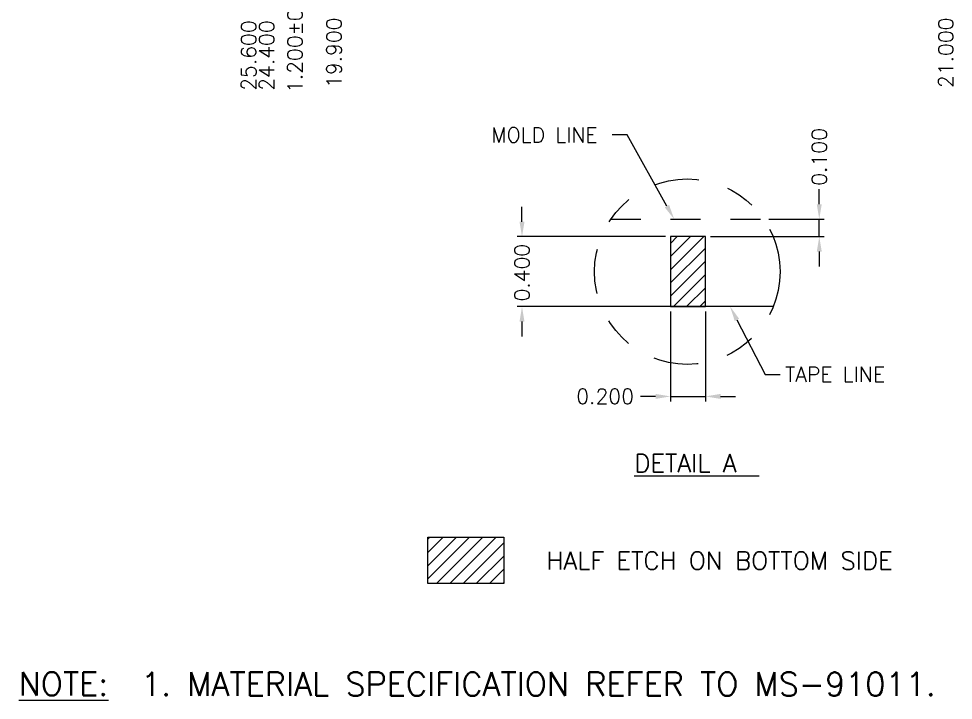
# Model space of a CAD drawing. Extents: x 0.5 to 10.25, y 0.33 to 6.92.
# Drawn here: x 0.523 to 3.647, y 0.334 to 2.613 of the extents above; entities that cross this region are included whole.
import ezdxf

# ---------------------------------------------------------------- set-up
doc = ezdxf.new("R2010")
doc.units = 0
doc.header["$LTSCALE"] = 0.006
doc.header["$MEASUREMENT"] = 0
for name, pattern in [('CENTER', [2, 1.25, -0.25, 0.25, -0.25]), ('CENTERX2', [4, 2.5, -0.5, 0.5, -0.5]), ('HIDDEN', [0.375, 0.25, -0.125])]:
    doc.linetypes.add(name, pattern=pattern)
doc.layers.add('1D', color=7, linetype='CONTINUOUS')
doc.styles.add('SIMPLEX', font='SIMPLEX')

msp = doc.modelspace()

# ---------------------------------------------------------------- hatches: boundary and pattern name
at = {"layer": '1D', "lineweight": 13}
h = msp.add_hatch(dxfattribs=at)
h.set_pattern_fill('ANSI31', color=256, scale=0.25, style=0)
h.set_pattern_definition([(45, (12.57235, 6.208092), (-0.02209709, 0.02209709), [])])
h.paths.add_polyline_path([(2.818792, 1.884229), (2.701828, 1.884229), (2.701828, 1.650301), (2.818792, 1.650301)])
h = msp.add_hatch(dxfattribs=at)
h.set_pattern_fill('ANSI31', color=256, scale=0.25, style=0)
h.set_pattern_definition([(45, (12.57314, 6.207304), (-0.02209709, 0.02209709), [])])
h.paths.add_polyline_path([(1.890788, 0.724592), (1.890788, 0.879207), (2.144028, 0.879207), (2.144028, 0.724592)])

# ---------------------------------------------------------------- linework, layer by layer
for p, q in [((2.556817, 2.224378), (2.506817, 2.224378)), ((2.68954, 1.98638), (2.556817, 2.224378)), ((3.198799, 1.992711), (3.198799, 2.042711)), ((2.205214, 1.934229), (2.205214, 1.984229)), ((3.029816, 1.942711), (3.215299, 1.942711)), ((3.198799, 1.884229), (3.198799, 1.942711)), ((2.685328, 1.884229), (2.188714, 1.884229)), ((2.701828, 1.884229), (2.701828, 1.650301)), ((2.818792, 1.884229), (2.701828, 1.884229)), ((2.818792, 1.650301), (2.818792, 1.884229)), ((2.835292, 1.884229), (3.215299, 1.884229)), ((3.198799, 1.834229), (3.198799, 1.784229)), ((2.685328, 1.650301), (2.188714, 1.650301)), ((2.701828, 1.650301), (2.818792, 1.650301)), ((2.701828, 1.633801), (2.701828, 1.333584)), ((2.818792, 1.633801), (2.818792, 1.333584)), ((2.205214, 1.600301), (2.205214, 1.550301)), ((2.923734, 1.605872), (3.017872, 1.423516)), ((3.017872, 1.423516), (3.067872, 1.423516)), ((2.651828, 1.350084), (2.601828, 1.350084)), ((2.701828, 1.350084), (2.818792, 1.350084)), ((2.868792, 1.350084), (2.918792, 1.350084)), ((2.580533, 1.084676), (2.997675, 1.084676)), ((1.890788, 0.879207), (2.144028, 0.879207)), ((1.890788, 0.724592), (1.890788, 0.879207)), ((2.144028, 0.879207), (2.144028, 0.724592)), ((2.144028, 0.724592), (1.890788, 0.724592))]:
    msp.add_line(p, q, dxfattribs=at)
at = {"layer": '1D', "linetype": 'HIDDEN', "lineweight": 13, "ltscale": 50}
msp.add_line((2.502008, 1.942711), (3.013316, 1.942711), dxfattribs=at)
at = {"layer": '1D', "linetype": 'CENTER', "lineweight": 13, "ltscale": 50}
msp.add_line((3.044865, 1.650301), (2.470458, 1.650301), dxfattribs=at)
at = {"layer": '1D', "linetype": 'CENTERX2', "lineweight": 13, "ltscale": 10}
msp.add_circle((2.757662, 1.76722), 0.31009, dxfattribs=at)
at = {"layer": '1D', "lineweight": 13}
for points in [[(2.696818, 1.990438), (2.713893, 1.942711), (2.682262, 1.982321)], [(3.190465, 1.992711), (3.207132, 1.992711), (3.198799, 1.942711)], [(2.196881, 1.934229), (2.213547, 1.934229), (2.205214, 1.884229)], [(3.190465, 1.834229), (3.207132, 1.834229), (3.198799, 1.884229)], [(2.196881, 1.600301), (2.213547, 1.600301), (2.205214, 1.650301)], [(2.916329, 1.602049), (2.900798, 1.650301), (2.931138, 1.609694)], [(2.651828, 1.358417), (2.651828, 1.341751), (2.701828, 1.350084)], [(2.868792, 1.358417), (2.868792, 1.341751), (2.818792, 1.350084)]]:
    msp.add_solid(points, dxfattribs=at)

# ---------------------------------------------------------------- texts
at = {"layer": '1D', "lineweight": 13, "style": 'SIMPLEX'}
for s, height, rotation, p in [('1.200%%P0.025', 0.05, 90, (1.47133, 2.364372)), ('25.600', 0.05, 90, (1.316812, 2.371746)), ('24.400', 0.05, 90, (1.376812, 2.371746)), ('19.900', 0.05, 90, (1.601812, 2.38127)), ('21.000', 0.05, 90, (3.646812, 2.38127)), ('MOLD LINE', 0.05, 360, (2.102221, 2.199378)), ('0.100', 0.05, 90, (3.223799, 2.054449)), ('0.400', 0.05, 90, (2.230214, 1.667265)), ('TAPE LINE', 0.05, 360, (3.084372, 1.398516)), ('0.200', 0.05, 360, (2.386518, 1.325084)), ('DETAIL A', 0.06, 360, (2.580533, 1.096676)), ('HALF ETCH ON BOTTOM SIDE ', 0.06, 360, (2.287296, 0.770951))]:
    msp.add_text(s, height=height, rotation=rotation, dxfattribs=at).set_placement(p)
at = {"layer": '1D', "style": 'SIMPLEX'}
for s, height, p in [('%%uNOTE:', 0.0785666, (0.523052, 0.349708)), ('1. MATERIAL SPECIFICATION REFER TO MS-91011.', 0.07856664, (0.931665, 0.349021))]:
    msp.add_text(s, height=height, rotation=360, dxfattribs=at).set_placement(p)

doc.saveas('drawing.dxf')
